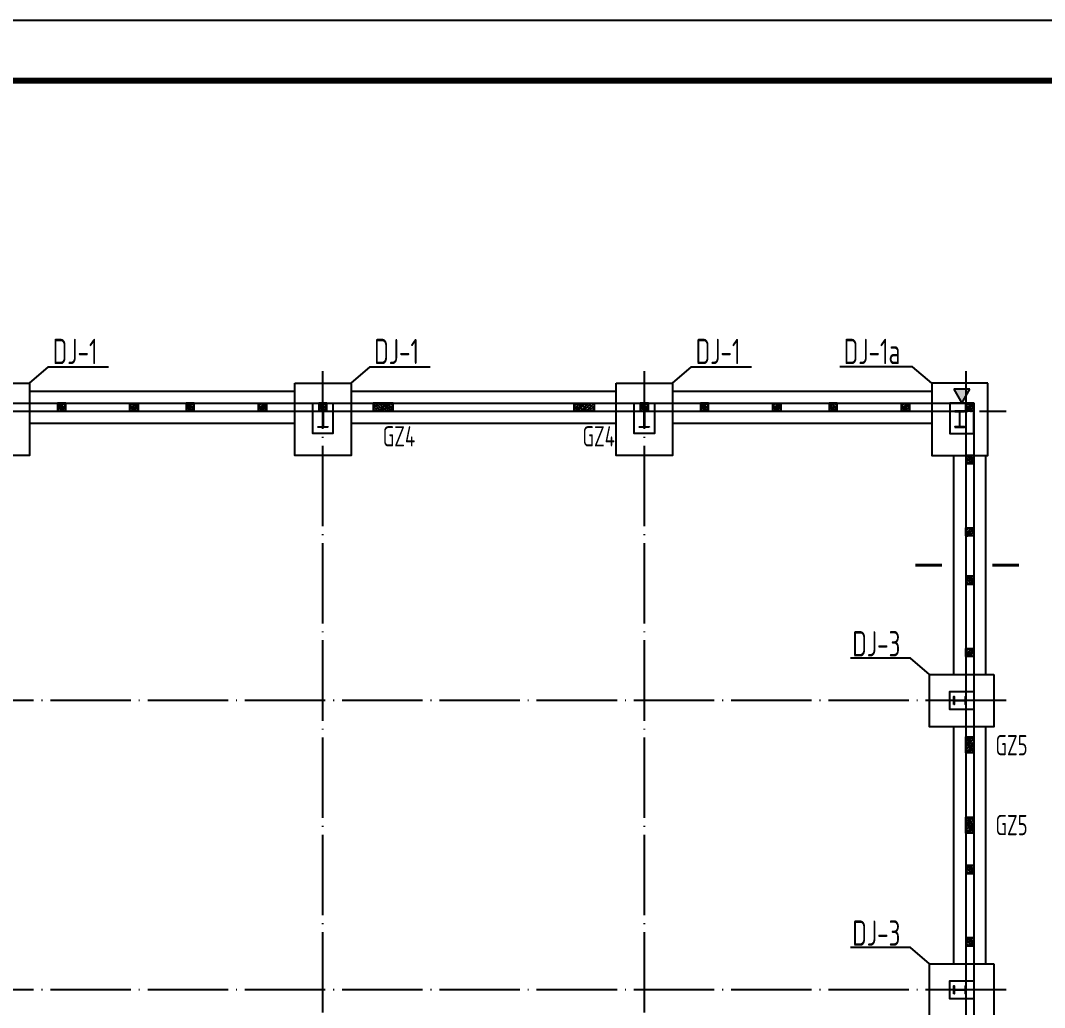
# Model space of a CAD drawing. Extents: x 32461 to 402082, y -617694 to 182569.
# Drawn here: x 129568 to 155051, y -26268 to -1707 of the extents above; entities that cross this region are included whole.
import ezdxf

# ---------------------------------------------------------------- set-up
doc = ezdxf.new("R2010")
doc.units = 0
doc.header["$LTSCALE"] = 1000
doc.header["$MEASUREMENT"] = 0
doc.linetypes.add('DASHDOT', pattern=[25.4, 12.7, -6.35, 0, -6.35])
doc.linetypes.add('DOTE', pattern=[2.42, 2, -0.2, 0.02, -0.2])
for name, color, linetype in [('DHX', 1, 'DASHDOT'), ('DIM_SYMB', 3, 'CONTINUOUS'), ('DOTE', 252, 'CONTINUOUS'), ('GZ', 7, 'CONTINUOUS'), ('GZWZ', 20, 'CONTINUOUS'), ('PUB_TITLE', 4, 'CONTINUOUS'), ('S1', 2, 'CONTINUOUS'), ('WALL', 6, 'CONTINUOUS'), ('基础', 2, 'CONTINUOUS'), ('基础编号', 255, 'CONTINUOUS'), ('柱', 2, 'CONTINUOUS'), ('钢柱', 3, 'CONTINUOUS')]:
    doc.layers.add(name, color=color, linetype=linetype)
doc.styles.add('TSSD_REIN', font='atssdeng.shx', dxfattribs={"width": 0.7, "bigfont": 'atssdchn.shx'})

msp = doc.modelspace()

# ---------------------------------------------------------------- hatches: boundary and pattern name
at = {"layer": 'DHX'}
msp.add_hatch(color=256, dxfattribs=at).paths.add_polyline_path([(153196.1, -10882.5), (152796.4, -10882.5), (152993.1, -11230.6)])
at = {"layer": 'GZ'}
h = msp.add_hatch(dxfattribs=at)
h.set_pattern_fill('钢筋混凝土', color=256, scale=20, style=0)
h.set_pattern_definition([(135, (184077.636, -87035.726), (35.35534, 35.35534), []), (130, (184077.64, -87035.73), (-143.45204, -12.55043), [15, -165]), (185, (184077.64, -87035.73), (27.75027, 150.43843), [12, -132]), (79.5486, (184065.68, -87036.77), (-115.70188, 137.8879), [12.74804, -140.22842]), (133.8158, (184077.64, -86995.73), (-213.4482, -33.1038), [22.5, -247.5]), (83.3644, (184059.85, -86998.48), (-186.93254, 194.82357), [19.12206, -210.3426]), (188.8158, (184077.64, -86995.73), (-186.9324, 194.8237), [18, -198]), (159, (184057.64, -87005.73), (-119.38141, -80.52378), [15, -165]), (214, (184057.64, -87005.73), (-48.66307, 145.03), [12, -132]), (108.5486, (184047.69, -87012.44), (-168.04453, 64.5061), [12.74804, -140.22842]), (142.5, (184077.636, -87035.726), (-2.43197, 66.57877), [0, -130.4, 0, -134, 0, -132.5]), (172.5, (184077.636, -87035.726), (-52.61391, 78.88234), [0, -76.4, 0, -127.4, 0, -50.5]), (212.5, (184122.236, -87035.726), (-106.764487, -4.510974), [0, -50, 0, -156, 0, -207]), (222.5, (184142.24, -87035.73), (-116.63723, 20.021), [0, -65, 0, -103.6, 0, -147])])
h.paths.add_polyline_path([(130693, -11230.6), (130493, -11230.6), (130493, -11430.6), (130693, -11430.6)])
h = msp.add_hatch(dxfattribs=at)
h.set_pattern_fill('钢筋混凝土', color=256, scale=20, style=0)
h.set_pattern_definition([(45, (78908.35, -87035.726), (-35.35534, 35.35534), []), (50, (78908.35, -87035.73), (143.45204, -12.55043), [15, -165]), (355, (78908.35, -87035.73), (-27.75027, 150.43843), [12, -132]), (100.4514, (78920.3, -87036.77), (115.70188, 137.8879), [12.74804, -140.22842]), (46.1842, (78908.35, -86995.73), (213.4482, -33.1038), [22.5, -247.5]), (96.6356, (78926.14, -86998.48), (186.93254, 194.82357), [19.12206, -210.3426]), (351.1842, (78908.35, -86995.73), (186.9324, 194.8237), [18, -198]), (21, (78928.35, -87005.73), (119.38141, -80.52378), [15, -165]), (326, (78928.35, -87005.73), (48.66307, 145.03), [12, -132]), (71.4514, (78938.3, -87012.44), (168.04453, 64.5061), [12.74804, -140.22842]), (37.5, (78908.35, -87035.726), (2.43197, 66.57877), [0, -130.4, 0, -134, 0, -132.5]), (7.5, (78908.35, -87035.726), (52.61391, 78.88234), [0, -76.4, 0, -127.4, 0, -50.5]), (327.5, (78863.75, -87035.726), (106.764487, -4.510974), [0, -50, 0, -156, 0, -207]), (317.5, (78843.75, -87035.73), (116.63723, 20.021), [0, -65, 0, -103.6, 0, -147])])
h.paths.add_polyline_path([(132293, -11230.6), (132493, -11230.6), (132493, -11430.6), (132293, -11430.6)])
h = msp.add_hatch(dxfattribs=at)
h.set_pattern_fill('钢筋混凝土', color=256, scale=20, style=0)
h.set_pattern_definition([(135, (187277.94, -87035.726), (35.35534, 35.35534), []), (130, (187277.94, -87035.73), (-143.45204, -12.55043), [15, -165]), (185, (187277.94, -87035.73), (27.75027, 150.43843), [12, -132]), (79.5486, (187265.99, -87036.77), (-115.70188, 137.8879), [12.74804, -140.22842]), (133.8158, (187277.94, -86995.73), (-213.4482, -33.1038), [22.5, -247.5]), (83.3644, (187260.15, -86998.48), (-186.93254, 194.82357), [19.12206, -210.3426]), (188.8158, (187277.94, -86995.73), (-186.9324, 194.8237), [18, -198]), (159, (187257.94, -87005.73), (-119.38141, -80.52378), [15, -165]), (214, (187257.94, -87005.73), (-48.66307, 145.03), [12, -132]), (108.5486, (187247.99, -87012.44), (-168.04453, 64.5061), [12.74804, -140.22842]), (142.5, (187277.94, -87035.726), (-2.43197, 66.57877), [0, -130.4, 0, -134, 0, -132.5]), (172.5, (187277.94, -87035.726), (-52.61391, 78.88234), [0, -76.4, 0, -127.4, 0, -50.5]), (212.5, (187322.54, -87035.726), (-106.764487, -4.510974), [0, -50, 0, -156, 0, -207]), (222.5, (187342.54, -87035.73), (-116.63723, 20.021), [0, -65, 0, -103.6, 0, -147])])
h.paths.add_polyline_path([(133893.3, -11230.6), (133693.3, -11230.6), (133693.3, -11430.6), (133893.3, -11430.6)])
h = msp.add_hatch(dxfattribs=at)
h.set_pattern_fill('钢筋混凝土', color=256, scale=20, style=0)
h.set_pattern_definition([(45, (82108.657, -87035.726), (-35.35534, 35.35534), []), (50, (82108.66, -87035.73), (143.45204, -12.55043), [15, -165]), (355, (82108.66, -87035.73), (-27.75027, 150.43843), [12, -132]), (100.4514, (82120.61, -87036.77), (115.70188, 137.8879), [12.74804, -140.22842]), (46.1842, (82108.66, -86995.73), (213.4482, -33.1038), [22.5, -247.5]), (96.6356, (82126.44, -86998.48), (186.93254, 194.82357), [19.12206, -210.3426]), (351.1842, (82108.66, -86995.73), (186.9324, 194.8237), [18, -198]), (21, (82128.66, -87005.73), (119.38141, -80.52378), [15, -165]), (326, (82128.66, -87005.73), (48.66307, 145.03), [12, -132]), (71.4514, (82138.6, -87012.44), (168.04453, 64.5061), [12.74804, -140.22842]), (37.5, (82108.657, -87035.726), (2.43197, 66.57877), [0, -130.4, 0, -134, 0, -132.5]), (7.5, (82108.66, -87035.726), (52.61391, 78.88234), [0, -76.4, 0, -127.4, 0, -50.5]), (327.5, (82064.057, -87035.726), (106.764487, -4.510974), [0, -50, 0, -156, 0, -207]), (317.5, (82044.06, -87035.73), (116.63723, 20.021), [0, -65, 0, -103.6, 0, -147])])
h.paths.add_polyline_path([(135493.3, -11230.6), (135693.3, -11230.6), (135693.3, -11430.6), (135493.3, -11430.6)])
h = msp.add_hatch(dxfattribs=at)
h.set_pattern_fill('钢筋混凝土', color=256, scale=20, style=0)
h.set_pattern_definition([(135, (190577.694, -87035.726), (35.35534, 35.35534), []), (130, (190577.69, -87035.73), (-143.45204, -12.55043), [15, -165]), (185, (190577.7, -87035.73), (27.75027, 150.43843), [12, -132]), (79.5486, (190565.74, -87036.77), (-115.70188, 137.8879), [12.74804, -140.22842]), (133.8158, (190577.7, -86995.73), (-213.4482, -33.1038), [22.5, -247.5]), (83.3644, (190559.9, -86998.48), (-186.93254, 194.82357), [19.12206, -210.3426]), (188.8158, (190577.7, -86995.73), (-186.9324, 194.8237), [18, -198]), (159, (190557.69, -87005.73), (-119.38141, -80.52378), [15, -165]), (214, (190557.7, -87005.73), (-48.66307, 145.03), [12, -132]), (108.5486, (190547.75, -87012.44), (-168.04453, 64.5061), [12.74804, -140.22842]), (142.5, (190577.694, -87035.726), (-2.43197, 66.57877), [0, -130.4, 0, -134, 0, -132.5]), (172.5, (190577.694, -87035.726), (-52.61391, 78.88234), [0, -76.4, 0, -127.4, 0, -50.5]), (212.5, (190622.294, -87035.726), (-106.764487, -4.510974), [0, -50, 0, -156, 0, -207]), (222.5, (190642.29, -87035.73), (-116.63723, 20.021), [0, -65, 0, -103.6, 0, -147])])
h.paths.add_polyline_path([(137193.1, -11230.6), (136993.1, -11230.6), (136993.1, -11430.6), (137193.1, -11430.6)])
h = msp.add_hatch(dxfattribs=at)
h.set_pattern_fill('钢筋混凝土', color=256, scale=20, style=0)
h.set_pattern_definition([(135, (192227.694, -87035.726), (35.35534, 35.35534), []), (130, (192227.69, -87035.73), (-143.45204, -12.55043), [15, -165]), (185, (192227.7, -87035.73), (27.75027, 150.43843), [12, -132]), (79.5486, (192215.74, -87036.77), (-115.70188, 137.8879), [12.74804, -140.22842]), (133.8158, (192227.7, -86995.73), (-213.4482, -33.1038), [22.5, -247.5]), (83.3644, (192209.9, -86998.48), (-186.93254, 194.82357), [19.12206, -210.3426]), (188.8158, (192227.7, -86995.73), (-186.9324, 194.8237), [18, -198]), (159, (192207.69, -87005.73), (-119.38141, -80.52378), [15, -165]), (214, (192207.7, -87005.73), (-48.66307, 145.03), [12, -132]), (108.5486, (192197.75, -87012.44), (-168.04453, 64.5061), [12.74804, -140.22842]), (142.5, (192227.694, -87035.726), (-2.43197, 66.57877), [0, -130.4, 0, -134, 0, -132.5]), (172.5, (192227.694, -87035.726), (-52.61391, 78.88234), [0, -76.4, 0, -127.4, 0, -50.5]), (212.5, (192272.294, -87035.726), (-106.764487, -4.510974), [0, -50, 0, -156, 0, -207]), (222.5, (192292.29, -87035.73), (-116.63723, 20.021), [0, -65, 0, -103.6, 0, -147])])
h.paths.add_polyline_path([(138843.1, -11230.6), (138343.1, -11230.6), (138343.1, -11430.6), (138843.1, -11430.6)])
h = msp.add_hatch(dxfattribs=at)
h.set_pattern_fill('钢筋混凝土', color=256, scale=20, style=0)
h.set_pattern_definition([(45, (89958.41, -87035.726), (-35.35534, 35.35534), []), (50, (89958.41, -87035.73), (143.45204, -12.55043), [15, -165]), (355, (89958.41, -87035.73), (-27.75027, 150.43843), [12, -132]), (100.4514, (89970.36, -87036.77), (115.70188, 137.8879), [12.74804, -140.22842]), (46.1842, (89958.4, -86995.73), (213.4482, -33.1038), [22.5, -247.5]), (96.6356, (89976.2, -86998.48), (186.93254, 194.82357), [19.12206, -210.3426]), (351.1842, (89958.4, -86995.73), (186.9324, 194.8237), [18, -198]), (21, (89978.41, -87005.73), (119.38141, -80.52378), [15, -165]), (326, (89978.41, -87005.73), (48.66307, 145.03), [12, -132]), (71.4514, (89988.36, -87012.44), (168.04453, 64.5061), [12.74804, -140.22842]), (37.5, (89958.41, -87035.726), (2.43197, 66.57877), [0, -130.4, 0, -134, 0, -132.5]), (7.5, (89958.41, -87035.726), (52.61391, 78.88234), [0, -76.4, 0, -127.4, 0, -50.5]), (327.5, (89913.81, -87035.726), (106.764487, -4.510974), [0, -50, 0, -156, 0, -207]), (317.5, (89893.81, -87035.73), (116.63723, 20.021), [0, -65, 0, -103.6, 0, -147])])
h.paths.add_polyline_path([(143343.1, -11230.6), (143843.1, -11230.6), (143843.1, -11430.6), (143343.1, -11430.6)])
h = msp.add_hatch(dxfattribs=at)
h.set_pattern_fill('钢筋混凝土', color=256, scale=20, style=0)
h.set_pattern_definition([(135, (198577.694, -87035.726), (35.35534, 35.35534), []), (130, (198577.69, -87035.73), (-143.45204, -12.55043), [15, -165]), (185, (198577.7, -87035.73), (27.75027, 150.43843), [12, -132]), (79.5486, (198565.74, -87036.77), (-115.70188, 137.8879), [12.74804, -140.22842]), (133.8158, (198577.7, -86995.73), (-213.4482, -33.1038), [22.5, -247.5]), (83.3644, (198559.9, -86998.48), (-186.93254, 194.82357), [19.12206, -210.3426]), (188.8158, (198577.7, -86995.73), (-186.9324, 194.8237), [18, -198]), (159, (198557.69, -87005.73), (-119.38141, -80.52378), [15, -165]), (214, (198557.7, -87005.73), (-48.66307, 145.03), [12, -132]), (108.5486, (198547.75, -87012.44), (-168.04453, 64.5061), [12.74804, -140.22842]), (142.5, (198577.694, -87035.726), (-2.43197, 66.57877), [0, -130.4, 0, -134, 0, -132.5]), (172.5, (198577.694, -87035.726), (-52.61391, 78.88234), [0, -76.4, 0, -127.4, 0, -50.5]), (212.5, (198622.294, -87035.726), (-106.764487, -4.510974), [0, -50, 0, -156, 0, -207]), (222.5, (198642.29, -87035.73), (-116.63723, 20.021), [0, -65, 0, -103.6, 0, -147])])
h.paths.add_polyline_path([(145193.1, -11230.6), (144993.1, -11230.6), (144993.1, -11430.6), (145193.1, -11430.6)])
h = msp.add_hatch(dxfattribs=at)
h.set_pattern_fill('钢筋混凝土', color=256, scale=20, style=0)
h.set_pattern_definition([(135, (200077.636, -87035.726), (35.35534, 35.35534), []), (130, (200077.64, -87035.73), (-143.45204, -12.55043), [15, -165]), (185, (200077.64, -87035.73), (27.75027, 150.43843), [12, -132]), (79.5486, (200065.68, -87036.77), (-115.70188, 137.8879), [12.74804, -140.22842]), (133.8158, (200077.64, -86995.73), (-213.4482, -33.1038), [22.5, -247.5]), (83.3644, (200059.85, -86998.48), (-186.93254, 194.82357), [19.12206, -210.3426]), (188.8158, (200077.64, -86995.73), (-186.9324, 194.8237), [18, -198]), (159, (200057.64, -87005.73), (-119.38141, -80.52378), [15, -165]), (214, (200057.64, -87005.73), (-48.66307, 145.03), [12, -132]), (108.5486, (200047.69, -87012.44), (-168.04453, 64.5061), [12.74804, -140.22842]), (142.5, (200077.636, -87035.726), (-2.43197, 66.57877), [0, -130.4, 0, -134, 0, -132.5]), (172.5, (200077.636, -87035.726), (-52.61391, 78.88234), [0, -76.4, 0, -127.4, 0, -50.5]), (212.5, (200122.236, -87035.726), (-106.764487, -4.510974), [0, -50, 0, -156, 0, -207]), (222.5, (200142.24, -87035.73), (-116.63723, 20.021), [0, -65, 0, -103.6, 0, -147])])
h.paths.add_polyline_path([(146693, -11230.6), (146493, -11230.6), (146493, -11430.6), (146693, -11430.6)])
h = msp.add_hatch(dxfattribs=at)
h.set_pattern_fill('钢筋混凝土', color=256, scale=20, style=0)
h.set_pattern_definition([(45, (94908.35, -87035.726), (-35.35534, 35.35534), []), (50, (94908.35, -87035.73), (143.45204, -12.55043), [15, -165]), (355, (94908.35, -87035.73), (-27.75027, 150.43843), [12, -132]), (100.4514, (94920.3, -87036.77), (115.70188, 137.8879), [12.74804, -140.22842]), (46.1842, (94908.35, -86995.73), (213.4482, -33.1038), [22.5, -247.5]), (96.6356, (94926.14, -86998.48), (186.93254, 194.82357), [19.12206, -210.3426]), (351.1842, (94908.35, -86995.73), (186.9324, 194.8237), [18, -198]), (21, (94928.35, -87005.73), (119.38141, -80.52378), [15, -165]), (326, (94928.35, -87005.73), (48.66307, 145.03), [12, -132]), (71.4514, (94938.3, -87012.44), (168.04453, 64.5061), [12.74804, -140.22842]), (37.5, (94908.35, -87035.726), (2.43197, 66.57877), [0, -130.4, 0, -134, 0, -132.5]), (7.5, (94908.35, -87035.726), (52.61391, 78.88234), [0, -76.4, 0, -127.4, 0, -50.5]), (327.5, (94863.75, -87035.726), (106.764487, -4.510974), [0, -50, 0, -156, 0, -207]), (317.5, (94843.75, -87035.73), (116.63723, 20.021), [0, -65, 0, -103.6, 0, -147])])
h.paths.add_polyline_path([(148293, -11230.6), (148493, -11230.6), (148493, -11430.6), (148293, -11430.6)])
h = msp.add_hatch(dxfattribs=at)
h.set_pattern_fill('钢筋混凝土', color=256, scale=20, style=0)
h.set_pattern_definition([(135, (203277.94, -87035.726), (35.35534, 35.35534), []), (130, (203277.94, -87035.73), (-143.45204, -12.55043), [15, -165]), (185, (203277.94, -87035.73), (27.75027, 150.43843), [12, -132]), (79.5486, (203265.99, -87036.77), (-115.70188, 137.8879), [12.74804, -140.22842]), (133.8158, (203277.94, -86995.73), (-213.4482, -33.1038), [22.5, -247.5]), (83.3644, (203260.15, -86998.48), (-186.93254, 194.82357), [19.12206, -210.3426]), (188.8158, (203277.94, -86995.73), (-186.9324, 194.8237), [18, -198]), (159, (203257.94, -87005.73), (-119.38141, -80.52378), [15, -165]), (214, (203257.94, -87005.73), (-48.66307, 145.03), [12, -132]), (108.5486, (203247.99, -87012.44), (-168.04453, 64.5061), [12.74804, -140.22842]), (142.5, (203277.94, -87035.726), (-2.43197, 66.57877), [0, -130.4, 0, -134, 0, -132.5]), (172.5, (203277.94, -87035.726), (-52.61391, 78.88234), [0, -76.4, 0, -127.4, 0, -50.5]), (212.5, (203322.54, -87035.726), (-106.764487, -4.510974), [0, -50, 0, -156, 0, -207]), (222.5, (203342.54, -87035.73), (-116.63723, 20.021), [0, -65, 0, -103.6, 0, -147])])
h.paths.add_polyline_path([(149893.3, -11230.6), (149693.3, -11230.6), (149693.3, -11430.6), (149893.3, -11430.6)])
h = msp.add_hatch(dxfattribs=at)
h.set_pattern_fill('钢筋混凝土', color=256, scale=20, style=0)
h.set_pattern_definition([(45, (98108.657, -87035.726), (-35.35534, 35.35534), []), (50, (98108.66, -87035.73), (143.45204, -12.55043), [15, -165]), (355, (98108.66, -87035.73), (-27.75027, 150.43843), [12, -132]), (100.4514, (98120.61, -87036.77), (115.70188, 137.8879), [12.74804, -140.22842]), (46.1842, (98108.66, -86995.73), (213.4482, -33.1038), [22.5, -247.5]), (96.6356, (98126.44, -86998.48), (186.93254, 194.82357), [19.12206, -210.3426]), (351.1842, (98108.66, -86995.73), (186.9324, 194.8237), [18, -198]), (21, (98128.66, -87005.73), (119.38141, -80.52378), [15, -165]), (326, (98128.66, -87005.73), (48.66307, 145.03), [12, -132]), (71.4514, (98138.6, -87012.44), (168.04453, 64.5061), [12.74804, -140.22842]), (37.5, (98108.657, -87035.726), (2.43197, 66.57877), [0, -130.4, 0, -134, 0, -132.5]), (7.5, (98108.66, -87035.726), (52.61391, 78.88234), [0, -76.4, 0, -127.4, 0, -50.5]), (327.5, (98064.057, -87035.726), (106.764487, -4.510974), [0, -50, 0, -156, 0, -207]), (317.5, (98044.06, -87035.73), (116.63723, 20.021), [0, -65, 0, -103.6, 0, -147])])
h.paths.add_polyline_path([(151493.3, -11230.6), (151693.3, -11230.6), (151693.3, -11430.6), (151493.3, -11430.6)])
h = msp.add_hatch(dxfattribs=at)
h.set_pattern_fill('钢筋混凝土', color=256, scale=20, style=0)
h.set_pattern_definition([(45, (99708.41, -87035.726), (-35.35534, 35.35534), []), (50, (99708.41, -87035.73), (143.45204, -12.55043), [15, -165]), (355, (99708.41, -87035.73), (-27.75027, 150.43843), [12, -132]), (100.4514, (99720.36, -87036.77), (115.70188, 137.8879), [12.74804, -140.22842]), (46.1842, (99708.4, -86995.73), (213.4482, -33.1038), [22.5, -247.5]), (96.6356, (99726.2, -86998.48), (186.93254, 194.82357), [19.12206, -210.3426]), (351.1842, (99708.4, -86995.73), (186.9324, 194.8237), [18, -198]), (21, (99728.41, -87005.73), (119.38141, -80.52378), [15, -165]), (326, (99728.41, -87005.73), (48.66307, 145.03), [12, -132]), (71.4514, (99738.36, -87012.44), (168.04453, 64.5061), [12.74804, -140.22842]), (37.5, (99708.41, -87035.726), (2.43197, 66.57877), [0, -130.4, 0, -134, 0, -132.5]), (7.5, (99708.41, -87035.726), (52.61391, 78.88234), [0, -76.4, 0, -127.4, 0, -50.5]), (327.5, (99663.81, -87035.726), (106.764487, -4.510974), [0, -50, 0, -156, 0, -207]), (317.5, (99643.81, -87035.73), (116.63723, 20.021), [0, -65, 0, -103.6, 0, -147])])
h.paths.add_polyline_path([(153093.1, -11230.6), (153293.1, -11230.6), (153293.1, -11430.6), (153093.1, -11430.6)])
h = msp.add_hatch(dxfattribs=at)
h.set_pattern_fill('钢筋混凝土', color=256, scale=20, style=0)
h.set_pattern_definition([(315, (99708.41, 63074.32), (-35.35534, -35.35534), []), (310, (99708.41, 63074.32), (143.45204, 12.55043), [15, -165]), (5, (99708.41, 63074.32), (-27.75027, -150.43843), [12, -132]), (259.5486, (99720.36, 63075.37), (115.70188, -137.8879), [12.74804, -140.22842]), (313.8158, (99708.4, 63034.32), (213.4482, 33.1038), [22.5, -247.5]), (263.3644, (99726.2, 63037.08), (186.93254, -194.82357), [19.12206, -210.3426]), (8.8158, (99708.4, 63034.32), (186.9324, -194.8237), [18, -198]), (339, (99728.41, 63044.32), (119.38141, 80.52378), [15, -165]), (34, (99728.41, 63044.32), (48.66307, -145.03), [12, -132]), (288.5486, (99738.36, 63051.03), (168.04453, -64.5061), [12.74804, -140.22842]), (322.5, (99708.41, 63074.32), (2.43197, -66.57877), [0, -130.4, 0, -134, 0, -132.5]), (352.5, (99708.41, 63074.32), (52.61391, -78.88234), [0, -76.4, 0, -127.4, 0, -50.5]), (32.5, (99663.81, 63074.32), (106.764487, 4.510974), [0, -50, 0, -156, 0, -207]), (42.5, (99643.81, 63074.32), (116.63723, -20.021), [0, -65, 0, -103.6, 0, -147])])
h.paths.add_polyline_path([(153093.1, -12730.8), (153293.1, -12730.8), (153293.1, -12530.8), (153093.1, -12530.8)])
h = msp.add_hatch(dxfattribs=at)
h.set_pattern_fill('钢筋混凝土', color=256, scale=20, style=0)
h.set_pattern_definition([(45, (99708.41, -90136.01), (-35.35534, 35.35534), []), (50, (99708.41, -90136.01), (143.45204, -12.55043), [15, -165]), (355, (99708.41, -90136.01), (-27.75027, 150.43843), [12, -132]), (100.4514, (99720.36, -90137.05), (115.70188, 137.8879), [12.74804, -140.22842]), (46.1842, (99708.4, -90096.01), (213.4482, -33.1038), [22.5, -247.5]), (96.6356, (99726.2, -90098.77), (186.93254, 194.82357), [19.12206, -210.3426]), (351.1842, (99708.4, -90096), (186.9324, 194.8237), [18, -198]), (21, (99728.41, -90106.01), (119.38141, -80.52378), [15, -165]), (326, (99728.41, -90106.01), (48.66307, 145.03), [12, -132]), (71.4514, (99738.36, -90112.72), (168.04453, 64.5061), [12.74804, -140.22842]), (37.5, (99708.41, -90136.01), (2.43197, 66.57877), [0, -130.4, 0, -134, 0, -132.5]), (7.5, (99708.41, -90136.01), (52.61391, 78.88234), [0, -76.4, 0, -127.4, 0, -50.5]), (327.5, (99663.81, -90136.01), (106.764487, -4.510974), [0, -50, 0, -156, 0, -207]), (317.5, (99643.81, -90136.01), (116.63723, 20.021), [0, -65, 0, -103.6, 0, -147])])
h.paths.add_polyline_path([(153093.1, -14330.8), (153293.1, -14330.8), (153293.1, -14530.8), (153093.1, -14530.8)])
h = msp.add_hatch(dxfattribs=at)
h.set_pattern_fill('钢筋混凝土', color=256, scale=20, style=0)
h.set_pattern_definition([(315, (99708.41, 60074.805), (-35.35534, -35.35534), []), (310, (99708.41, 60074.8), (143.45204, 12.55043), [15, -165]), (5, (99708.41, 60074.8), (-27.75027, -150.43843), [12, -132]), (259.5486, (99720.36, 60075.85), (115.70188, -137.8879), [12.74804, -140.22842]), (313.8158, (99708.4, 60034.8), (213.4482, 33.1038), [22.5, -247.5]), (263.3644, (99726.2, 60037.56), (186.93254, -194.82357), [19.12206, -210.3426]), (8.8158, (99708.4, 60034.8), (186.9324, -194.8237), [18, -198]), (339, (99728.41, 60044.8), (119.38141, 80.52378), [15, -165]), (34, (99728.41, 60044.8), (48.66307, -145.03), [12, -132]), (288.5486, (99738.36, 60051.52), (168.04453, -64.5061), [12.74804, -140.22842]), (322.5, (99708.41, 60074.805), (2.43197, -66.57877), [0, -130.4, 0, -134, 0, -132.5]), (352.5, (99708.41, 60074.805), (52.61391, -78.88234), [0, -76.4, 0, -127.4, 0, -50.5]), (32.5, (99663.81, 60074.805), (106.764487, 4.510974), [0, -50, 0, -156, 0, -207]), (42.5, (99643.81, 60074.805), (116.63723, -20.021), [0, -65, 0, -103.6, 0, -147])])
h.paths.add_polyline_path([(153093.1, -15730.4), (153293.1, -15730.4), (153293.1, -15530.4), (153093.1, -15530.4)])
h = msp.add_hatch(dxfattribs=at)
h.set_pattern_fill('钢筋混凝土', color=256, scale=20, style=0)
h.set_pattern_definition([(45, (99708.41, -93135.523), (-35.35534, 35.35534), []), (50, (99708.41, -93135.52), (143.45204, -12.55043), [15, -165]), (355, (99708.41, -93135.52), (-27.75027, 150.43843), [12, -132]), (100.4514, (99720.36, -93136.57), (115.70188, 137.8879), [12.74804, -140.22842]), (46.1842, (99708.4, -93095.52), (213.4482, -33.1038), [22.5, -247.5]), (96.6356, (99726.2, -93098.28), (186.93254, 194.82357), [19.12206, -210.3426]), (351.1842, (99708.4, -93095.52), (186.9324, 194.8237), [18, -198]), (21, (99728.41, -93105.52), (119.38141, -80.52378), [15, -165]), (326, (99728.41, -93105.52), (48.66307, 145.03), [12, -132]), (71.4514, (99738.36, -93112.23), (168.04453, 64.5061), [12.74804, -140.22842]), (37.5, (99708.41, -93135.523), (2.43197, 66.57877), [0, -130.4, 0, -134, 0, -132.5]), (7.5, (99708.41, -93135.52), (52.61391, 78.88234), [0, -76.4, 0, -127.4, 0, -50.5]), (327.5, (99663.81, -93135.523), (106.764487, -4.510974), [0, -50, 0, -156, 0, -207]), (317.5, (99643.81, -93135.52), (116.63723, 20.021), [0, -65, 0, -103.6, 0, -147])])
h.paths.add_polyline_path([(153093.1, -17330.4), (153293.1, -17330.4), (153293.1, -17530.4), (153093.1, -17530.4)])
h = msp.add_hatch(dxfattribs=at)
h.set_pattern_fill('钢筋混凝土', color=256, scale=20, style=0)
h.set_pattern_definition([(45, (99708.41, -95585.726), (-35.35534, 35.35534), []), (50, (99708.41, -95585.73), (143.45204, -12.55043), [15, -165]), (355, (99708.41, -95585.73), (-27.75027, 150.43843), [12, -132]), (100.4514, (99720.36, -95586.77), (115.70188, 137.8879), [12.74804, -140.22842]), (46.1842, (99708.4, -95545.73), (213.4482, -33.1038), [22.5, -247.5]), (96.6356, (99726.2, -95548.48), (186.93254, 194.82357), [19.12206, -210.3426]), (351.1842, (99708.4, -95545.73), (186.9324, 194.8237), [18, -198]), (21, (99728.41, -95555.73), (119.38141, -80.52378), [15, -165]), (326, (99728.41, -95555.73), (48.66307, 145.03), [12, -132]), (71.4514, (99738.36, -95562.44), (168.04453, 64.5061), [12.74804, -140.22842]), (37.5, (99708.41, -95585.726), (2.43197, 66.57877), [0, -130.4, 0, -134, 0, -132.5]), (7.5, (99708.41, -95585.726), (52.61391, 78.88234), [0, -76.4, 0, -127.4, 0, -50.5]), (327.5, (99663.81, -95585.726), (106.764487, -4.510974), [0, -50, 0, -156, 0, -207]), (317.5, (99643.81, -95585.73), (116.63723, 20.021), [0, -65, 0, -103.6, 0, -147])])
h.paths.add_polyline_path([(153093.1, -19530.8), (153293.1, -19530.8), (153293.1, -19930.8), (153093.1, -19930.8)])
h = msp.add_hatch(dxfattribs=at)
h.set_pattern_fill('钢筋混凝土', color=256, scale=20, style=0)
h.set_pattern_definition([(45, (99708.41, -97585.726), (-35.35534, 35.35534), []), (50, (99708.41, -97585.73), (143.45204, -12.55043), [15, -165]), (355, (99708.41, -97585.73), (-27.75027, 150.43843), [12, -132]), (100.4514, (99720.36, -97586.77), (115.70188, 137.8879), [12.74804, -140.22842]), (46.1842, (99708.4, -97545.73), (213.4482, -33.1038), [22.5, -247.5]), (96.6356, (99726.2, -97548.48), (186.93254, 194.82357), [19.12206, -210.3426]), (351.1842, (99708.4, -97545.73), (186.9324, 194.8237), [18, -198]), (21, (99728.41, -97555.73), (119.38141, -80.52378), [15, -165]), (326, (99728.41, -97555.73), (48.66307, 145.03), [12, -132]), (71.4514, (99738.36, -97562.44), (168.04453, 64.5061), [12.74804, -140.22842]), (37.5, (99708.41, -97585.726), (2.43197, 66.57877), [0, -130.4, 0, -134, 0, -132.5]), (7.5, (99708.41, -97585.726), (52.61391, 78.88234), [0, -76.4, 0, -127.4, 0, -50.5]), (327.5, (99663.81, -97585.726), (106.764487, -4.510974), [0, -50, 0, -156, 0, -207]), (317.5, (99643.81, -97585.73), (116.63723, 20.021), [0, -65, 0, -103.6, 0, -147])])
h.paths.add_polyline_path([(153093.1, -21530.8), (153293.1, -21530.8), (153293.1, -21930.8), (153093.1, -21930.8)])
h = msp.add_hatch(dxfattribs=at)
h.set_pattern_fill('钢筋混凝土', color=256, scale=20, style=0)
h.set_pattern_definition([(315, (99708.41, 52874.885), (-35.35534, -35.35534), []), (310, (99708.41, 52874.89), (143.45204, 12.55043), [15, -165]), (5, (99708.41, 52874.89), (-27.75027, -150.43843), [12, -132]), (259.5486, (99720.36, 52875.93), (115.70188, -137.8879), [12.74804, -140.22842]), (313.8158, (99708.4, 52834.89), (213.4482, 33.1038), [22.5, -247.5]), (263.3644, (99726.2, 52837.64), (186.93254, -194.82357), [19.12206, -210.3426]), (8.8158, (99708.4, 52834.89), (186.9324, -194.8237), [18, -198]), (339, (99728.41, 52844.89), (119.38141, 80.52378), [15, -165]), (34, (99728.41, 52844.89), (48.66307, -145.03), [12, -132]), (288.5486, (99738.36, 52851.6), (168.04453, -64.5061), [12.74804, -140.22842]), (322.5, (99708.41, 52874.885), (2.43197, -66.57877), [0, -130.4, 0, -134, 0, -132.5]), (352.5, (99708.41, 52874.885), (52.61391, -78.88234), [0, -76.4, 0, -127.4, 0, -50.5]), (32.5, (99663.81, 52874.885), (106.764487, 4.510974), [0, -50, 0, -156, 0, -207]), (42.5, (99643.81, 52874.885), (116.63723, -20.021), [0, -65, 0, -103.6, 0, -147])])
h.paths.add_polyline_path([(153093.1, -22930.3), (153293.1, -22930.3), (153293.1, -22730.3), (153093.1, -22730.3)])
h = msp.add_hatch(dxfattribs=at)
h.set_pattern_fill('钢筋混凝土', color=256, scale=20, style=0)
h.set_pattern_definition([(315, (99708.41, 51074.885), (-35.35534, -35.35534), []), (310, (99708.41, 51074.89), (143.45204, 12.55043), [15, -165]), (5, (99708.41, 51074.89), (-27.75027, -150.43843), [12, -132]), (259.5486, (99720.36, 51075.93), (115.70188, -137.8879), [12.74804, -140.22842]), (313.8158, (99708.4, 51034.89), (213.4482, 33.1038), [22.5, -247.5]), (263.3644, (99726.2, 51037.64), (186.93254, -194.82357), [19.12206, -210.3426]), (8.8158, (99708.4, 51034.89), (186.9324, -194.8237), [18, -198]), (339, (99728.41, 51044.89), (119.38141, 80.52378), [15, -165]), (34, (99728.41, 51044.89), (48.66307, -145.03), [12, -132]), (288.5486, (99738.36, 51051.6), (168.04453, -64.5061), [12.74804, -140.22842]), (322.5, (99708.41, 51074.885), (2.43197, -66.57877), [0, -130.4, 0, -134, 0, -132.5]), (352.5, (99708.41, 51074.885), (52.61391, -78.88234), [0, -76.4, 0, -127.4, 0, -50.5]), (32.5, (99663.81, 51074.885), (106.764487, 4.510974), [0, -50, 0, -156, 0, -207]), (42.5, (99643.81, 51074.885), (116.63723, -20.021), [0, -65, 0, -103.6, 0, -147])])
h.paths.add_polyline_path([(153093.1, -24730.3), (153293.1, -24730.3), (153293.1, -24530.3), (153093.1, -24530.3)])

# ---------------------------------------------------------------- linework, layer by layer
at = {"layer": 'DHX'}
msp.add_lwpolyline([(153196.1, -10882.5), (152796.4, -10882.5), (152993.1, -11230.6)], close=True, dxfattribs=at)
at = {"layer": 'DIM_SYMB', "const_width": 75}
for points in [[(151837.3, -15260.9), (152497.1, -15260.9)], [(153755.5, -15260.9), (154415.3, -15260.9)]]:
    msp.add_lwpolyline(points, dxfattribs=at)
at = {"layer": 'DOTE', "color": 251, "linetype": 'DOTE'}
for p, q in [((137093.1, -55430.6), (137093.1, -10430.6)), ((145093.1, -55430.6), (145093.1, -10430.6)), ((153093.1, -10430.6), (153093.1, -55430.6)), ((88093.1, -11430.6), (154093.1, -11430.6)), ((154093.1, -18630.6), (87993.1, -18630.6)), ((154093.1, -25830.6), (87993.1, -25830.6))]:
    msp.add_line(p, q, dxfattribs=at)
at = {"layer": 'GZ'}
for points in [[(130693, -11230.6), (130493, -11230.6), (130493, -11430.6), (130693, -11430.6)], [(132293, -11230.6), (132493, -11230.6), (132493, -11430.6), (132293, -11430.6)], [(133893.3, -11230.6), (133693.3, -11230.6), (133693.3, -11430.6), (133893.3, -11430.6)], [(135493.3, -11230.6), (135693.3, -11230.6), (135693.3, -11430.6), (135493.3, -11430.6)], [(137193.1, -11230.6), (136993.1, -11230.6), (136993.1, -11430.6), (137193.1, -11430.6)], [(138843.1, -11230.6), (138343.1, -11230.6), (138343.1, -11430.6), (138843.1, -11430.6)], [(143343.1, -11230.6), (143843.1, -11230.6), (143843.1, -11430.6), (143343.1, -11430.6)], [(145193.1, -11230.6), (144993.1, -11230.6), (144993.1, -11430.6), (145193.1, -11430.6)], [(146693, -11230.6), (146493, -11230.6), (146493, -11430.6), (146693, -11430.6)], [(148293, -11230.6), (148493, -11230.6), (148493, -11430.6), (148293, -11430.6)], [(149893.3, -11230.6), (149693.3, -11230.6), (149693.3, -11430.6), (149893.3, -11430.6)], [(151493.3, -11230.6), (151693.3, -11230.6), (151693.3, -11430.6), (151493.3, -11430.6)], [(153093.1, -11230.6), (153293.1, -11230.6), (153293.1, -11430.6), (153093.1, -11430.6)], [(153093.1, -12730.8), (153293.1, -12730.8), (153293.1, -12530.8), (153093.1, -12530.8)], [(153093.1, -14330.8), (153293.1, -14330.8), (153293.1, -14530.8), (153093.1, -14530.8)], [(153093.1, -15730.4), (153293.1, -15730.4), (153293.1, -15530.4), (153093.1, -15530.4)], [(153093.1, -17330.4), (153293.1, -17330.4), (153293.1, -17530.4), (153093.1, -17530.4)], [(153093.1, -19530.8), (153293.1, -19530.8), (153293.1, -19930.8), (153093.1, -19930.8)], [(153093.1, -21530.8), (153293.1, -21530.8), (153293.1, -21930.8), (153093.1, -21930.8)], [(153093.1, -22930.3), (153293.1, -22930.3), (153293.1, -22730.3), (153093.1, -22730.3)], [(153093.1, -24730.3), (153293.1, -24730.3), (153293.1, -24530.3), (153093.1, -24530.3)]]:
    msp.add_lwpolyline(points, close=True, dxfattribs=at)
at = {"layer": 'PUB_TITLE'}
msp.add_lwpolyline([(74273.1, -64706.8), (185723.1, -64706.8), (185723.1, -1706.8), (74273.1, -1706.8)], close=True, dxfattribs=at)
at = {"layer": 'PUB_TITLE', "const_width": 150}
msp.add_lwpolyline([(78023.1, -63206.8), (184223.1, -63206.8), (184223.1, -3206.8), (78023.1, -3206.8)], close=True, dxfattribs=at)
at = {"layer": 'S1'}
for p, q in [((129793.1, -10930.6), (136393.1, -10930.6)), ((137793.1, -10930.6), (144393.1, -10930.6)), ((145793.1, -10930.6), (152243.1, -10930.6)), ((129793.1, -11730.6), (136393.1, -11730.6)), ((137793.1, -11730.6), (144393.1, -11730.6)), ((145793.1, -11730.6), (152243.1, -11730.6)), ((152793.1, -17980.6), (152793.1, -12530.6)), ((153593.1, -17980.6), (153593.1, -12530.6)), ((152793.1, -25180.6), (152793.1, -19280.6)), ((153593.1, -25180.6), (153593.1, -19280.6))]:
    msp.add_line(p, q, dxfattribs=at)
at = {"layer": 'WALL'}
msp.add_lwpolyline([(88893.1, -27330.6), (88893.1, -11230.6), (153293.1, -11230.6), (153293.1, -27330.6), (153393.1, -27330.6), (153393.1, -38530.6), (153293.1, -38530.6), (153293.1, -54630.6), (88893.1, -54630.6), (88893.1, -38530.6)], dxfattribs=at)
msp.add_lwpolyline([(89093.1, -11430.6), (153093.1, -11430.6), (153093.1, -54430.6), (89093.1, -54430.6)], close=True, dxfattribs=at)
at = {"layer": '基础'}
for points in [[(128393.1, -10730.6), (129793.1, -10730.6), (129793.1, -12530.6), (128393.1, -12530.6)], [(136393.1, -10730.6), (137793.1, -10730.6), (137793.1, -12530.6), (136393.1, -12530.6)], [(144393.1, -10730.6), (145793.1, -10730.6), (145793.1, -12530.6), (144393.1, -12530.6)], [(153643.1, -10730.6), (152243.1, -10730.6), (152243.1, -12530.6), (153643.1, -12530.6)], [(153793.1, -17980.6), (153793.1, -19280.6), (152193.1, -19280.6), (152193.1, -17980.6)], [(153793.1, -25180.6), (153793.1, -26480.6), (152193.1, -26480.6), (152193.1, -25180.6)]]:
    msp.add_lwpolyline(points, close=True, dxfattribs=at)
at = {"layer": '基础编号'}
for points in [[(129793.1, -10730.6), (130266.8, -10323.8), (131759.6, -10323.8)], [(137793.1, -10730.6), (138266.8, -10323.8), (139759.6, -10323.8)], [(145793.1, -10730.6), (146266.8, -10323.8), (147759.6, -10323.8)], [(152243.1, -10730.6), (151769.3, -10323.8), (149959, -10323.8)], [(152193.1, -17980.6), (151719.3, -17573.8), (150226.5, -17573.8)], [(152193.1, -25180.6), (151719.3, -24773.8), (150226.5, -24773.8)]]:
    msp.add_lwpolyline(points, dxfattribs=at)
at = {"layer": '柱'}
for points in [[(136843.1, -11230.6), (137343.1, -11230.6), (137343.1, -11980.6), (136843.1, -11980.6)], [(144843.1, -11230.6), (145343.1, -11230.6), (145343.1, -11980.6), (144843.1, -11980.6)], [(153293.1, -11230.6), (152693.1, -11230.6), (152693.1, -11980.6), (153293.1, -11980.6)], [(153293.1, -18405.6), (153293.1, -18855.6), (152693.1, -18855.6), (152693.1, -18405.6)], [(153293.1, -25605.6), (153293.1, -26055.6), (152693.1, -26055.6), (152693.1, -25605.6)]]:
    msp.add_lwpolyline(points, close=True, dxfattribs=at)
at = {"layer": '钢柱'}
for points in [[(137213.1, -11830.6), (136973.1, -11830.6), (136973.1, -11820.6), (137089.1, -11820.6), (137089.1, -11440.6), (136973.1, -11440.6), (136973.1, -11430.6), (137213.1, -11430.6), (137213.1, -11440.6), (137097.1, -11440.6), (137097.1, -11820.6), (137213.1, -11820.6), (137213.1, -11830.6)], [(145213.1, -11830.6), (144973.1, -11830.6), (144973.1, -11820.6), (145089.1, -11820.6), (145089.1, -11440.6), (144973.1, -11440.6), (144973.1, -11430.6), (145213.1, -11430.6), (145213.1, -11440.6), (145097.1, -11440.6), (145097.1, -11820.6), (145213.1, -11820.6), (145213.1, -11830.6)], [(152823.1, -11830.6), (153063.1, -11830.6), (153063.1, -11820.6), (152947.1, -11820.6), (152947.1, -11440.6), (153063.1, -11440.6), (153063.1, -11430.6), (152823.1, -11430.6), (152823.1, -11440.6), (152939.1, -11440.6), (152939.1, -11820.6), (152823.1, -11820.6), (152823.1, -11830.6)], [(152793.1, -18730.6), (152793.1, -18530.6), (152803.1, -18530.6), (152803.1, -18626.6), (153083.1, -18626.6), (153083.1, -18530.6), (153093.1, -18530.6), (153093.1, -18730.6), (153083.1, -18730.6), (153083.1, -18634.6), (152803.1, -18634.6), (152803.1, -18730.6), (152793.1, -18730.6)], [(152793.1, -25930.6), (152793.1, -25730.6), (152803.1, -25730.6), (152803.1, -25826.6), (153083.1, -25826.6), (153083.1, -25730.6), (153093.1, -25730.6), (153093.1, -25930.6), (153083.1, -25930.6), (153083.1, -25834.6), (152803.1, -25834.6), (152803.1, -25930.6), (152793.1, -25930.6)]]:
    msp.add_lwpolyline(points, dxfattribs=at)

# ---------------------------------------------------------------- texts
at = {"layer": 'GZWZ', "style": 'TSSD_REIN', "width": 0.7}
for s, p in [('GZ4', (138584, -12306.7)), ('GZ4', (143554.6, -12306.7)), ('GZ5', (153832.6, -19992.1)), ('GZ5', (153832.6, -21979.7))]:
    msp.add_text(s, height=504, dxfattribs=at).set_placement(p)
at = {"layer": '基础编号', "style": 'TSSD_REIN', "width": 0.7}
for s, p in [('DJ-1', (130370.4, -10258.1)), ('DJ-1', (138370.4, -10258.1)), ('DJ-1', (146370.4, -10258.1)), ('DJ-1a', (150054.3, -10258.1)), ('DJ-3', (150267.1, -17531.8)), ('DJ-3', (150267.1, -24731.8))]:
    msp.add_text(s, height=630, dxfattribs=at).set_placement(p)

doc.saveas('drawing.dxf')
